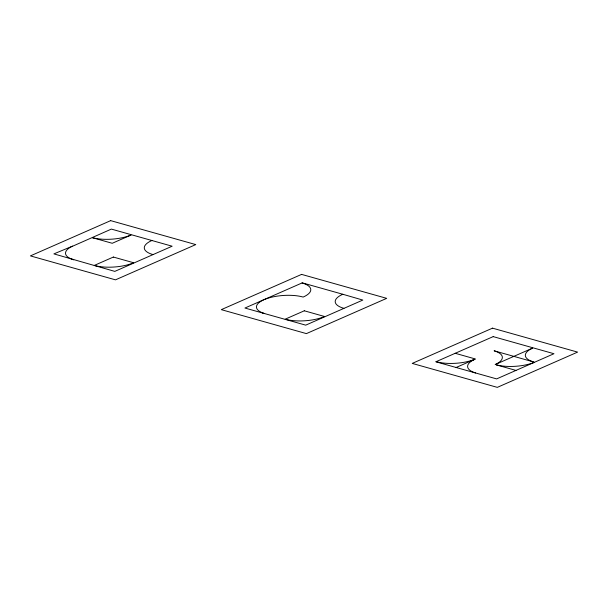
<?xml version="1.0" encoding="UTF-8"?>
<svg xmlns="http://www.w3.org/2000/svg" width="608" height="608" viewBox="0 0 608 608"><rect width="100%" height="100%" fill="white"/><g stroke="black" fill="none" stroke-linecap="round" stroke-linejoin="round"><path stroke-width="0.91" d="M72.58 246.126L53.892 253.886L114.806 271.388L172.148 246.21L111.37 229.094L70.862 246.992A27.862 9.986 -3.8 0 0 71.904 259.206M263.636 299.82L261.888 300.694A27.862 9.986 -3.8 0 0 262.823 312.96M151.886 240.502L149.834 241.498A27.862 9.986 -3.8 0 0 151.08 253.977L153.026 254.6M342.806 294.264L302.282 282.849L244.933 308.036L305.718 325.151L362.816 300.071L342.806 294.264L340.754 295.252A27.862 9.986 -3.8 0 0 342 307.732L343.946 308.362M456.106 367.498L474.802 359.29L473.062 360.149A27.862 9.986 -3.8 0 0 473.776 372.347L475.578 372.978M264.298 299.531L266.334 298.748A27.862 9.986 -3.8 0 1 300.595 296.43L303.179 297.061L305.231 296.066A27.862 9.986 -3.8 0 0 303.985 283.586L302.039 282.956M534.538 362.262L532.502 363.044A27.862 9.986 -3.8 0 1 498.302 365.324L496.166 364.83L515.979 370.409M438.52 362.284L436.088 361.684M455.202 353.294L475.464 359.001L473.419 359.822A27.862 9.986 -3.8 0 1 438.528 362.277M262.816 312.968L264.67 313.591M71.896 259.206L73.743 259.829M496.911 363.706L495.163 364.572L532.524 348.164L530.776 349.038A27.862 9.986 -3.8 0 0 531.719 361.304L533.566 361.935L494.122 350.801L495.984 351.432A27.862 9.986 -3.8 0 1 496.896 363.698M110.686 220.636L30.4 255.892L115.49 279.847L195.776 244.591L110.686 220.636M130.872 235.106L112.244 243.284L92.424 237.698L94.559 238.207A27.862 9.986 -3.8 0 0 128.82 235.889L130.872 235.106M113.362 257.047L94.248 265.438L96.68 266.038A27.862 9.986 -3.8 0 0 131.571 263.568L133.623 262.747L113.362 257.047M301.598 274.39L221.312 309.647L306.402 333.61L386.688 298.353L301.598 274.39M304.296 310.794L285.182 319.185L287.614 319.785A27.862 9.986 -3.8 0 0 322.506 317.315L324.558 316.502L304.296 310.794M492.51 328.153L412.224 363.409L497.314 387.364L577.6 352.108L492.51 328.153M493.194 336.612L435.852 361.79L496.63 378.906L553.972 353.719L493.194 336.612"/></g></svg>
